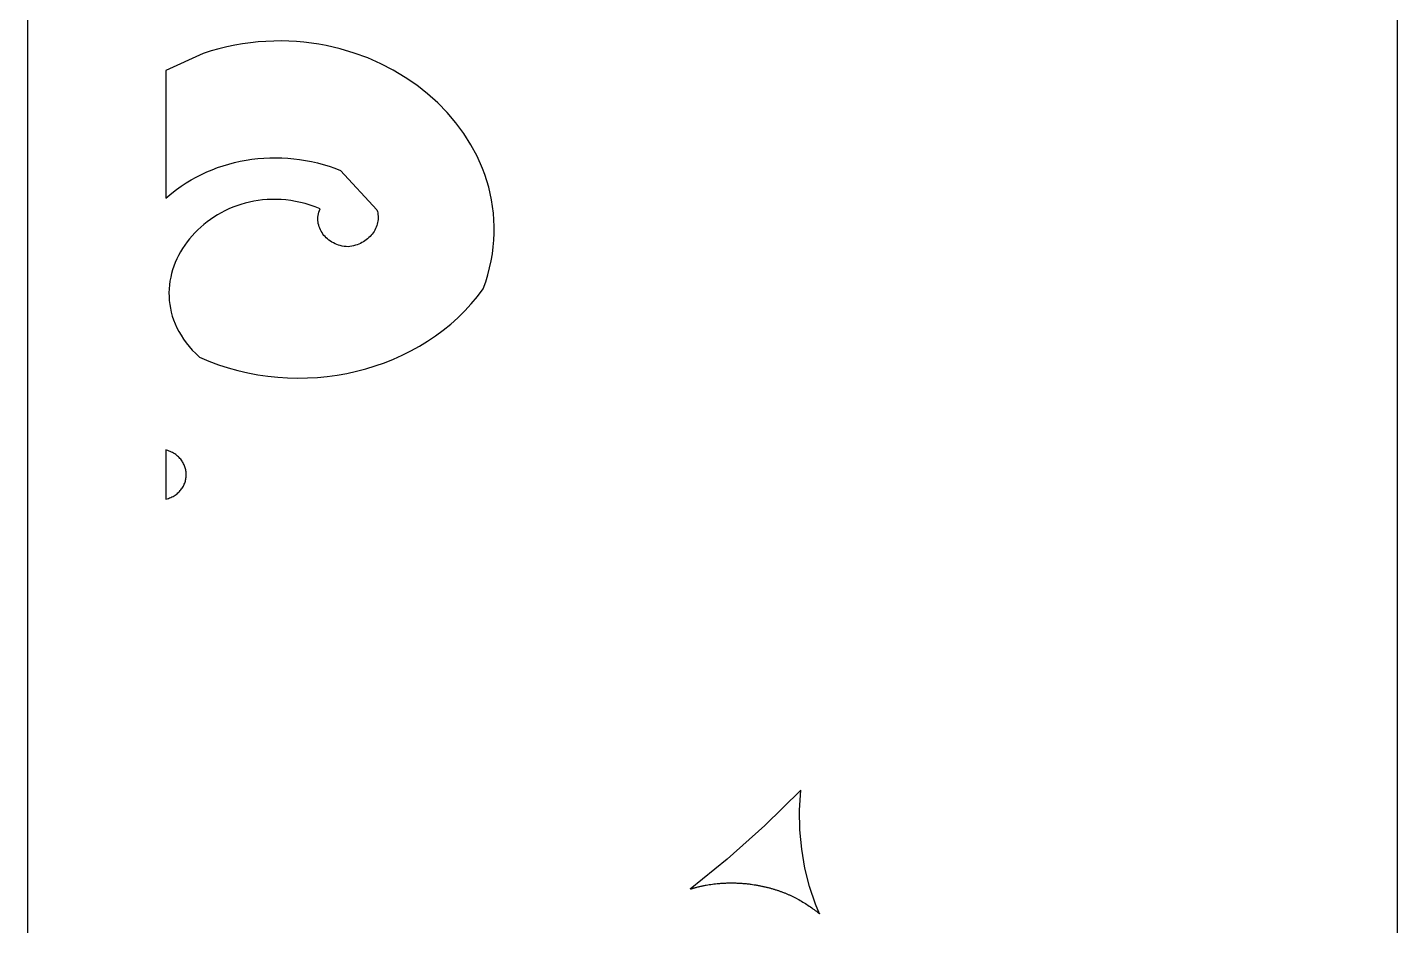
# Model space of a CAD drawing. Header units: centimetres. Extents: x 12.8 to 19.7, y -9 to 8.9.
# Drawn here: x 12.82 to 19.69, y 0.72 to 5.22 of the extents above; entities that cross this region are included whole.
import ezdxf

# ---------------------------------------------------------------- set-up
doc = ezdxf.new("R2010")
doc.units = ezdxf.units.CM
doc.header["$MEASUREMENT"] = 0
doc.layers.add('layer 1', color=7, linetype='Continuous')

msp = doc.modelspace()

# ---------------------------------------------------------------- linework, layer by layer
at = {"layer": 'layer 1', "color": 250, "lineweight": 30}
for points, knots in [([(12.82296, 8.93497), (12.82296, 8.93497), (19.69467, 8.93497), (19.69467, 8.93497), (19.69467, 8.93497), (19.69467, 8.93497), (19.69467, -9.00021), (19.69467, -9.00021), (19.69467, -9.00021), (19.69467, -9.00021), (12.82296, -9.00021), (12.82296, -9.00021), (12.82296, -9.00021), (12.82296, -9.00021), (12.82296, 8.93497), (12.82296, 8.93497)], [0, 0, 0, 0, 0.2, 0.2, 0.2, 0.2, 0.4, 0.4, 0.4, 0.4, 0.6, 0.6, 0.6, 0.6, 1, 1, 1, 1]), ([(14.21007, 5.14405), (14.21007, 5.14405), (14.2473, 5.13963), (14.2473, 5.13963), (14.2473, 5.13963), (14.2473, 5.13963), (14.28415, 5.13406), (14.28415, 5.13406), (14.28415, 5.13406), (14.28415, 5.13406), (14.32059, 5.12737), (14.32059, 5.12737), (14.32059, 5.12737), (14.32059, 5.12737), (14.35663, 5.1196), (14.35663, 5.1196), (14.35663, 5.1196), (14.35663, 5.1196), (14.39223, 5.11074), (14.39223, 5.11074), (14.39223, 5.11074), (14.39223, 5.11074), (14.462, 5.08987), (14.462, 5.08987), (14.462, 5.08987), (14.462, 5.08987), (14.52965, 5.06494), (14.52965, 5.06494), (14.52965, 5.06494), (14.52965, 5.06494), (14.59504, 5.03615), (14.59504, 5.03615), (14.59504, 5.03615), (14.59504, 5.03615), (14.65795, 5.00363), (14.65795, 5.00363), (14.65795, 5.00363), (14.65795, 5.00363), (14.71811, 4.96757), (14.71811, 4.96757), (14.71811, 4.96757), (14.71811, 4.96757), (14.77543, 4.92815), (14.77543, 4.92815), (14.77543, 4.92815), (14.77543, 4.92815), (14.82961, 4.88552), (14.82961, 4.88552), (14.82961, 4.88552), (14.82961, 4.88552), (14.88051, 4.83987), (14.88051, 4.83987), (14.88051, 4.83987), (14.88051, 4.83987), (14.9279, 4.79134), (14.9279, 4.79134), (14.9279, 4.79134), (14.9279, 4.79134), (14.97157, 4.74015), (14.97157, 4.74015), (14.97157, 4.74015), (14.97157, 4.74015), (15.01134, 4.68645), (15.01134, 4.68645), (15.01134, 4.68645), (15.01134, 4.68645), (15.04699, 4.63038), (15.04699, 4.63038), (15.04699, 4.63038), (15.04699, 4.63038), (15.07829, 4.57216), (15.07829, 4.57216), (15.07829, 4.57216), (15.07829, 4.57216), (15.10508, 4.51191), (15.10508, 4.51191), (15.10508, 4.51191), (15.10508, 4.51191), (15.11671, 4.4811), (15.11671, 4.4811), (15.11671, 4.4811), (15.11671, 4.4811), (15.12716, 4.44986), (15.12716, 4.44986), (15.12716, 4.44986), (15.12716, 4.44986), (15.13633, 4.41819), (15.13633, 4.41819), (15.13633, 4.41819), (15.13633, 4.41819), (15.14427, 4.38613), (15.14427, 4.38613), (15.14427, 4.38613), (15.14427, 4.38613), (15.15092, 4.3537), (15.15092, 4.3537), (15.15092, 4.3537), (15.15092, 4.3537), (15.15628, 4.32093), (15.15628, 4.32093), (15.15628, 4.32093), (15.15628, 4.32093), (15.16028, 4.28781), (15.16028, 4.28781), (15.16028, 4.28781), (15.16028, 4.28781), (15.16291, 4.25439), (15.16291, 4.25439), (15.16291, 4.25439), (15.16291, 4.25439), (15.16418, 4.22068), (15.16418, 4.22068), (15.16418, 4.22068), (15.16418, 4.22068), (15.16403, 4.18671), (15.16403, 4.18671), (15.16403, 4.18671), (15.16403, 4.18671), (15.16245, 4.1525), (15.16245, 4.1525), (15.16245, 4.1525), (15.16245, 4.1525), (15.15938, 4.11806), (15.15938, 4.11806), (15.15938, 4.11806), (15.15938, 4.11806), (15.15484, 4.08342), (15.15484, 4.08342), (15.15484, 4.08342), (15.15484, 4.08342), (15.14879, 4.04859), (15.14879, 4.04859), (15.14879, 4.04859), (15.14879, 4.04859), (15.14121, 4.01361), (15.14121, 4.01361), (15.14121, 4.01361), (15.14121, 4.01361), (15.13205, 3.9785), (15.13205, 3.9785), (15.13205, 3.9785), (15.13205, 3.9785), (15.12132, 3.94327), (15.12132, 3.94327), (15.12132, 3.94327), (15.12132, 3.94327), (15.10896, 3.90794), (15.10896, 3.90794), (15.10896, 3.90794), (15.10896, 3.90794), (15.07971, 3.86938), (15.07971, 3.86938), (15.07971, 3.86938), (15.07971, 3.86938), (15.04869, 3.83242), (15.04869, 3.83242), (15.04869, 3.83242), (15.04869, 3.83242), (15.01601, 3.79711), (15.01601, 3.79711), (15.01601, 3.79711), (15.01601, 3.79711), (14.9817, 3.76342), (14.9817, 3.76342), (14.9817, 3.76342), (14.9817, 3.76342), (14.94586, 3.7314), (14.94586, 3.7314), (14.94586, 3.7314), (14.94586, 3.7314), (14.90855, 3.70107), (14.90855, 3.70107), (14.90855, 3.70107), (14.90855, 3.70107), (14.86988, 3.67245), (14.86988, 3.67245), (14.86988, 3.67245), (14.86988, 3.67245), (14.8299, 3.64556), (14.8299, 3.64556), (14.8299, 3.64556), (14.8299, 3.64556), (14.78875, 3.6204), (14.78875, 3.6204), (14.78875, 3.6204), (14.78875, 3.6204), (14.7464, 3.59701), (14.7464, 3.59701), (14.7464, 3.59701), (14.7464, 3.59701), (14.70304, 3.57538), (14.70304, 3.57538), (14.70304, 3.57538), (14.70304, 3.57538), (14.65866, 3.55557), (14.65866, 3.55557), (14.65866, 3.55557), (14.65866, 3.55557), (14.61338, 3.53756), (14.61338, 3.53756), (14.61338, 3.53756), (14.61338, 3.53756), (14.56727, 3.52141), (14.56727, 3.52141), (14.56727, 3.52141), (14.56727, 3.52141), (14.52041, 3.50709), (14.52041, 3.50709), (14.52041, 3.50709), (14.52041, 3.50709), (14.47291, 3.49464), (14.47291, 3.49464), (14.47291, 3.49464), (14.47291, 3.49464), (14.4248, 3.48409), (14.4248, 3.48409), (14.4248, 3.48409), (14.4248, 3.48409), (14.37616, 3.47547), (14.37616, 3.47547), (14.37616, 3.47547), (14.37616, 3.47547), (14.32711, 3.46875), (14.32711, 3.46875), (14.32711, 3.46875), (14.32711, 3.46875), (14.27769, 3.464), (14.27769, 3.464), (14.27769, 3.464), (14.27769, 3.464), (14.22802, 3.46123), (14.22802, 3.46123), (14.22802, 3.46123), (14.22802, 3.46123), (14.17811, 3.46041), (14.17811, 3.46041), (14.17811, 3.46041), (14.17811, 3.46041), (14.12813, 3.46162), (14.12813, 3.46162), (14.12813, 3.46162), (14.12813, 3.46162), (14.07808, 3.46485), (14.07808, 3.46485), (14.07808, 3.46485), (14.07808, 3.46485), (14.02807, 3.47011), (14.02807, 3.47011), (14.02807, 3.47011), (14.02807, 3.47011), (13.97816, 3.47745), (13.97816, 3.47745), (13.97816, 3.47745), (13.97816, 3.47745), (13.92845, 3.48687), (13.92845, 3.48687), (13.92845, 3.48687), (13.92845, 3.48687), (13.87902, 3.49837), (13.87902, 3.49837), (13.87902, 3.49837), (13.87902, 3.49837), (13.82995, 3.51201), (13.82995, 3.51201), (13.82995, 3.51201), (13.82995, 3.51201), (13.78128, 3.52779), (13.78128, 3.52779), (13.78128, 3.52779), (13.78128, 3.52779), (13.73315, 3.54571), (13.73315, 3.54571), (13.73315, 3.54571), (13.73315, 3.54571), (13.6856, 3.56583), (13.6856, 3.56583), (13.6856, 3.56583), (13.6856, 3.56583), (13.66709, 3.58336), (13.66709, 3.58336), (13.66709, 3.58336), (13.66709, 3.58336), (13.64989, 3.6012), (13.64989, 3.6012), (13.64989, 3.6012), (13.64989, 3.6012), (13.63399, 3.61932), (13.63399, 3.61932), (13.63399, 3.61932), (13.63399, 3.61932), (13.61931, 3.6377), (13.61931, 3.6377), (13.61931, 3.6377), (13.61931, 3.6377), (13.60585, 3.6563), (13.60585, 3.6563), (13.60585, 3.6563), (13.60585, 3.6563), (13.59361, 3.6751), (13.59361, 3.6751), (13.59361, 3.6751), (13.59361, 3.6751), (13.58254, 3.69409), (13.58254, 3.69409), (13.58254, 3.69409), (13.58254, 3.69409), (13.57264, 3.71323), (13.57264, 3.71323), (13.57264, 3.71323), (13.57264, 3.71323), (13.56391, 3.73251), (13.56391, 3.73251), (13.56391, 3.73251), (13.56391, 3.73251), (13.5563, 3.75189), (13.5563, 3.75189), (13.5563, 3.75189), (13.5563, 3.75189), (13.54977, 3.77136), (13.54977, 3.77136), (13.54977, 3.77136), (13.54977, 3.77136), (13.54435, 3.7909), (13.54435, 3.7909), (13.54435, 3.7909), (13.54435, 3.7909), (13.54002, 3.81047), (13.54002, 3.81047), (13.54002, 3.81047), (13.54002, 3.81047), (13.53672, 3.83006), (13.53672, 3.83006), (13.53672, 3.83006), (13.53672, 3.83006), (13.53447, 3.84966), (13.53447, 3.84966), (13.53447, 3.84966), (13.53447, 3.84966), (13.53324, 3.86921), (13.53324, 3.86921), (13.53324, 3.86921), (13.53324, 3.86921), (13.53299, 3.8887), (13.53299, 3.8887), (13.53299, 3.8887), (13.53299, 3.8887), (13.5337, 3.90813), (13.5337, 3.90813), (13.5337, 3.90813), (13.5337, 3.90813), (13.53541, 3.92745), (13.53541, 3.92745), (13.53541, 3.92745), (13.53541, 3.92745), (13.53806, 3.94663), (13.53806, 3.94663), (13.53806, 3.94663), (13.53806, 3.94663), (13.54158, 3.96568), (13.54158, 3.96568), (13.54158, 3.96568), (13.54158, 3.96568), (13.54604, 3.98457), (13.54604, 3.98457), (13.54604, 3.98457), (13.54604, 3.98457), (13.55138, 4.00325), (13.55138, 4.00325), (13.55138, 4.00325), (13.55138, 4.00325), (13.55753, 4.02169), (13.55753, 4.02169), (13.55753, 4.02169), (13.55753, 4.02169), (13.56457, 4.03991), (13.56457, 4.03991), (13.56457, 4.03991), (13.56457, 4.03991), (13.57241, 4.05786), (13.57241, 4.05786), (13.57241, 4.05786), (13.57241, 4.05786), (13.58106, 4.07552), (13.58106, 4.07552), (13.58106, 4.07552), (13.58106, 4.07552), (13.5905, 4.09286), (13.5905, 4.09286), (13.5905, 4.09286), (13.5905, 4.09286), (13.60072, 4.10987), (13.60072, 4.10987), (13.60072, 4.10987), (13.60072, 4.10987), (13.61166, 4.12651), (13.61166, 4.12651), (13.61166, 4.12651), (13.61166, 4.12651), (13.62336, 4.14276), (13.62336, 4.14276), (13.62336, 4.14276), (13.62336, 4.14276), (13.63574, 4.15863), (13.63574, 4.15863), (13.63574, 4.15863), (13.63574, 4.15863), (13.64881, 4.17405), (13.64881, 4.17405), (13.64881, 4.17405), (13.64881, 4.17405), (13.66255, 4.18902), (13.66255, 4.18902), (13.66255, 4.18902), (13.66255, 4.18902), (13.67693, 4.20351), (13.67693, 4.20351), (13.67693, 4.20351), (13.67693, 4.20351), (13.692, 4.21749), (13.692, 4.21749), (13.692, 4.21749), (13.692, 4.21749), (13.70761, 4.23094), (13.70761, 4.23094), (13.70761, 4.23094), (13.70761, 4.23094), (13.72385, 4.24386), (13.72385, 4.24386), (13.72385, 4.24386), (13.72385, 4.24386), (13.74065, 4.2562), (13.74065, 4.2562), (13.74065, 4.2562), (13.74065, 4.2562), (13.75802, 4.26794), (13.75802, 4.26794), (13.75802, 4.26794), (13.75802, 4.26794), (13.7759, 4.27905), (13.7759, 4.27905), (13.7759, 4.27905), (13.7759, 4.27905), (13.79431, 4.28954), (13.79431, 4.28954), (13.79431, 4.28954), (13.79431, 4.28954), (13.81322, 4.29935), (13.81322, 4.29935), (13.81322, 4.29935), (13.81322, 4.29935), (13.8326, 4.30846), (13.8326, 4.30846), (13.8326, 4.30846), (13.8326, 4.30846), (13.85245, 4.31686), (13.85245, 4.31686), (13.85245, 4.31686), (13.85245, 4.31686), (13.87273, 4.32454), (13.87273, 4.32454), (13.87273, 4.32454), (13.87273, 4.32454), (13.89343, 4.33146), (13.89343, 4.33146), (13.89343, 4.33146), (13.89343, 4.33146), (13.91452, 4.33756), (13.91452, 4.33756), (13.91452, 4.33756), (13.91452, 4.33756), (13.93601, 4.34288), (13.93601, 4.34288), (13.93601, 4.34288), (13.93601, 4.34288), (13.95786, 4.34736), (13.95786, 4.34736), (13.95786, 4.34736), (13.95786, 4.34736), (13.98006, 4.35099), (13.98006, 4.35099), (13.98006, 4.35099), (13.98006, 4.35099), (14.00259, 4.35374), (14.00259, 4.35374), (14.00259, 4.35374), (14.00259, 4.35374), (14.0254, 4.35557), (14.0254, 4.35557), (14.0254, 4.35557), (14.0254, 4.35557), (14.0485, 4.35649), (14.0485, 4.35649), (14.0485, 4.35649), (14.0485, 4.35649), (14.07188, 4.35647), (14.07188, 4.35647), (14.07188, 4.35647), (14.07188, 4.35647), (14.0955, 4.35547), (14.0955, 4.35547), (14.0955, 4.35547), (14.0955, 4.35547), (14.11933, 4.35345), (14.11933, 4.35345), (14.11933, 4.35345), (14.11933, 4.35345), (14.1434, 4.35043), (14.1434, 4.35043), (14.1434, 4.35043), (14.1434, 4.35043), (14.16765, 4.34636), (14.16765, 4.34636), (14.16765, 4.34636), (14.16765, 4.34636), (14.19208, 4.34123), (14.19208, 4.34123), (14.19208, 4.34123), (14.19208, 4.34123), (14.21666, 4.335), (14.21666, 4.335), (14.21666, 4.335), (14.21666, 4.335), (14.24134, 4.32766), (14.24134, 4.32766), (14.24134, 4.32766), (14.24134, 4.32766), (14.26614, 4.31918), (14.26614, 4.31918), (14.26614, 4.31918), (14.26614, 4.31918), (14.29107, 4.30955), (14.29107, 4.30955), (14.29107, 4.30955), (14.29107, 4.30955), (14.28763, 4.30119), (14.28763, 4.30119), (14.28763, 4.30119), (14.28763, 4.30119), (14.28482, 4.29281), (14.28482, 4.29281), (14.28482, 4.29281), (14.28482, 4.29281), (14.28265, 4.28443), (14.28265, 4.28443), (14.28265, 4.28443), (14.28265, 4.28443), (14.28111, 4.27603), (14.28111, 4.27603), (14.28111, 4.27603), (14.28111, 4.27603), (14.28013, 4.26767), (14.28013, 4.26767), (14.28013, 4.26767), (14.28013, 4.26767), (14.27977, 4.25935), (14.27977, 4.25935), (14.27977, 4.25935), (14.27977, 4.25935), (14.27996, 4.2511), (14.27996, 4.2511), (14.27996, 4.2511), (14.27996, 4.2511), (14.28071, 4.24293), (14.28071, 4.24293), (14.28071, 4.24293), (14.28071, 4.24293), (14.28201, 4.23486), (14.28201, 4.23486), (14.28201, 4.23486), (14.28201, 4.23486), (14.28386, 4.2269), (14.28386, 4.2269), (14.28386, 4.2269), (14.28386, 4.2269), (14.28622, 4.21908), (14.28622, 4.21908), (14.28622, 4.21908), (14.28622, 4.21908), (14.28905, 4.21141), (14.28905, 4.21141), (14.28905, 4.21141), (14.28905, 4.21141), (14.29241, 4.20392), (14.29241, 4.20392), (14.29241, 4.20392), (14.29241, 4.20392), (14.29622, 4.19663), (14.29622, 4.19663), (14.29622, 4.19663), (14.29622, 4.19663), (14.30052, 4.18952), (14.30052, 4.18952), (14.30052, 4.18952), (14.30052, 4.18952), (14.30525, 4.18266), (14.30525, 4.18266), (14.30525, 4.18266), (14.30525, 4.18266), (14.3104, 4.17603), (14.3104, 4.17603), (14.3104, 4.17603), (14.3104, 4.17603), (14.31598, 4.1697), (14.31598, 4.1697), (14.31598, 4.1697), (14.31598, 4.1697), (14.32201, 4.16363), (14.32201, 4.16363), (14.32201, 4.16363), (14.32201, 4.16363), (14.32841, 4.15786), (14.32841, 4.15786), (14.32841, 4.15786), (14.32841, 4.15786), (14.33518, 4.15242), (14.33518, 4.15242), (14.33518, 4.15242), (14.33518, 4.15242), (14.34233, 4.14731), (14.34233, 4.14731), (14.34233, 4.14731), (14.34233, 4.14731), (14.34984, 4.14256), (14.34984, 4.14256), (14.34984, 4.14256), (14.34984, 4.14256), (14.35767, 4.13818), (14.35767, 4.13818), (14.35767, 4.13818), (14.35767, 4.13818), (14.36587, 4.1342), (14.36587, 4.1342), (14.36587, 4.1342), (14.36587, 4.1342), (14.37435, 4.13063), (14.37435, 4.13063), (14.37435, 4.13063), (14.37435, 4.13063), (14.38315, 4.12751), (14.38315, 4.12751), (14.38315, 4.12751), (14.38315, 4.12751), (14.39221, 4.12482), (14.39221, 4.12482), (14.39221, 4.12482), (14.39221, 4.12482), (14.40155, 4.12261), (14.40155, 4.12261), (14.40155, 4.12261), (14.40155, 4.12261), (14.41116, 4.12088), (14.41116, 4.12088), (14.41116, 4.12088), (14.41116, 4.12088), (14.421, 4.11965), (14.421, 4.11965), (14.421, 4.11965), (14.421, 4.11965), (14.43111, 4.11896), (14.43111, 4.11896), (14.43111, 4.11896), (14.43111, 4.11896), (14.44064, 4.12013), (14.44064, 4.12013), (14.44064, 4.12013), (14.44064, 4.12013), (14.44998, 4.12173), (14.44998, 4.12173), (14.44998, 4.12173), (14.44998, 4.12173), (14.45909, 4.12377), (14.45909, 4.12377), (14.45909, 4.12377), (14.45909, 4.12377), (14.46792, 4.12621), (14.46792, 4.12621), (14.46792, 4.12621), (14.46792, 4.12621), (14.47655, 4.12907), (14.47655, 4.12907), (14.47655, 4.12907), (14.47655, 4.12907), (14.48493, 4.1323), (14.48493, 4.1323), (14.48493, 4.1323), (14.48493, 4.1323), (14.493, 4.13591), (14.493, 4.13591), (14.493, 4.13591), (14.493, 4.13591), (14.50084, 4.13987), (14.50084, 4.13987), (14.50084, 4.13987), (14.50084, 4.13987), (14.50836, 4.14418), (14.50836, 4.14418), (14.50836, 4.14418), (14.50836, 4.14418), (14.51558, 4.14881), (14.51558, 4.14881), (14.51558, 4.14881), (14.51558, 4.14881), (14.5225, 4.15375), (14.5225, 4.15375), (14.5225, 4.15375), (14.5225, 4.15375), (14.52911, 4.15898), (14.52911, 4.15898), (14.52911, 4.15898), (14.52911, 4.15898), (14.53536, 4.16451), (14.53536, 4.16451), (14.53536, 4.16451), (14.53536, 4.16451), (14.54128, 4.1703), (14.54128, 4.1703), (14.54128, 4.1703), (14.54128, 4.1703), (14.54684, 4.17637), (14.54684, 4.17637), (14.54684, 4.17637), (14.54684, 4.17637), (14.55201, 4.18266), (14.55201, 4.18266), (14.55201, 4.18266), (14.55201, 4.18266), (14.55683, 4.18919), (14.55683, 4.18919), (14.55683, 4.18919), (14.55683, 4.18919), (14.56125, 4.19592), (14.56125, 4.19592), (14.56125, 4.19592), (14.56125, 4.19592), (14.56527, 4.20284), (14.56527, 4.20284), (14.56527, 4.20284), (14.56527, 4.20284), (14.5689, 4.20997), (14.5689, 4.20997), (14.5689, 4.20997), (14.5689, 4.20997), (14.57209, 4.21727), (14.57209, 4.21727), (14.57209, 4.21727), (14.57209, 4.21727), (14.57484, 4.22471), (14.57484, 4.22471), (14.57484, 4.22471), (14.57484, 4.22471), (14.57711, 4.23229), (14.57711, 4.23229), (14.57711, 4.23229), (14.57711, 4.23229), (14.57897, 4.24001), (14.57897, 4.24001), (14.57897, 4.24001), (14.57897, 4.24001), (14.58036, 4.24782), (14.58036, 4.24782), (14.58036, 4.24782), (14.58036, 4.24782), (14.58126, 4.25575), (14.58126, 4.25575), (14.58126, 4.25575), (14.58126, 4.25575), (14.58166, 4.26377), (14.58166, 4.26377), (14.58166, 4.26377), (14.58166, 4.26377), (14.58157, 4.27184), (14.58157, 4.27184), (14.58157, 4.27184), (14.58157, 4.27184), (14.58099, 4.27999), (14.58099, 4.27999), (14.58099, 4.27999), (14.58099, 4.27999), (14.57986, 4.28816), (14.57986, 4.28816), (14.57986, 4.28816), (14.57986, 4.28816), (14.57822, 4.29637), (14.57822, 4.29637), (14.57822, 4.29637), (14.57822, 4.29637), (14.57603, 4.30459), (14.57603, 4.30459), (14.57603, 4.30459), (14.57603, 4.30459), (14.39332, 4.50149), (14.39332, 4.50149), (14.39332, 4.50149), (14.39332, 4.50149), (14.36474, 4.51258), (14.36474, 4.51258), (14.36474, 4.51258), (14.36474, 4.51258), (14.33587, 4.52261), (14.33587, 4.52261), (14.33587, 4.52261), (14.33587, 4.52261), (14.30675, 4.53155), (14.30675, 4.53155), (14.30675, 4.53155), (14.30675, 4.53155), (14.2774, 4.53943), (14.2774, 4.53943), (14.2774, 4.53943), (14.2774, 4.53943), (14.24786, 4.54625), (14.24786, 4.54625), (14.24786, 4.54625), (14.24786, 4.54625), (14.21816, 4.552), (14.21816, 4.552), (14.21816, 4.552), (14.21816, 4.552), (14.18831, 4.55671), (14.18831, 4.55671), (14.18831, 4.55671), (14.18831, 4.55671), (14.15841, 4.56038), (14.15841, 4.56038), (14.15841, 4.56038), (14.15841, 4.56038), (14.12842, 4.56298), (14.12842, 4.56298), (14.12842, 4.56298), (14.12842, 4.56298), (14.09842, 4.56457), (14.09842, 4.56457), (14.09842, 4.56457), (14.09842, 4.56457), (14.06845, 4.56513), (14.06845, 4.56513), (14.06845, 4.56513), (14.06845, 4.56513), (14.03849, 4.56467), (14.03849, 4.56467), (14.03849, 4.56467), (14.03849, 4.56467), (14.00864, 4.56319), (14.00864, 4.56319), (14.00864, 4.56319), (14.00864, 4.56319), (13.97887, 4.56071), (13.97887, 4.56071), (13.97887, 4.56071), (13.97887, 4.56071), (13.94929, 4.55721), (13.94929, 4.55721), (13.94929, 4.55721), (13.94929, 4.55721), (13.91988, 4.55273), (13.91988, 4.55273), (13.91988, 4.55273), (13.91988, 4.55273), (13.89072, 4.54725), (13.89072, 4.54725), (13.89072, 4.54725), (13.89072, 4.54725), (13.86176, 4.54076), (13.86176, 4.54076), (13.86176, 4.54076), (13.86176, 4.54076), (13.83314, 4.53332), (13.83314, 4.53332), (13.83314, 4.53332), (13.83314, 4.53332), (13.80479, 4.5249), (13.80479, 4.5249), (13.80479, 4.5249), (13.80479, 4.5249), (13.77684, 4.5155), (13.77684, 4.5155), (13.77684, 4.5155), (13.77684, 4.5155), (13.74928, 4.50514), (13.74928, 4.50514), (13.74928, 4.50514), (13.74928, 4.50514), (13.72212, 4.49382), (13.72212, 4.49382), (13.72212, 4.49382), (13.72212, 4.49382), (13.69544, 4.48156), (13.69544, 4.48156), (13.69544, 4.48156), (13.69544, 4.48156), (13.66924, 4.46835), (13.66924, 4.46835), (13.66924, 4.46835), (13.66924, 4.46835), (13.6436, 4.45419), (13.6436, 4.45419), (13.6436, 4.45419), (13.6436, 4.45419), (13.6185, 4.4391), (13.6185, 4.4391), (13.6185, 4.4391), (13.6185, 4.4391), (13.59399, 4.42309), (13.59399, 4.42309), (13.59399, 4.42309), (13.59399, 4.42309), (13.57012, 4.40614), (13.57012, 4.40614), (13.57012, 4.40614), (13.57012, 4.40614), (13.54694, 4.3883), (13.54694, 4.3883), (13.54694, 4.3883), (13.54694, 4.3883), (13.51721, 4.36299), (13.51721, 4.36299), (13.51721, 4.36299), (13.51721, 4.36299), (13.51721, 5.00192), (13.51721, 5.00192), (13.51721, 5.00192), (13.51721, 5.00192), (13.7043, 5.08789), (13.7043, 5.08789), (13.7043, 5.08789), (13.7043, 5.08789), (13.74399, 5.10025), (13.74399, 5.10025), (13.74399, 5.10025), (13.74399, 5.10025), (13.78364, 5.11119), (13.78364, 5.11119), (13.78364, 5.11119), (13.78364, 5.11119), (13.82324, 5.12074), (13.82324, 5.12074), (13.82324, 5.12074), (13.82324, 5.12074), (13.86272, 5.12891), (13.86272, 5.12891), (13.86272, 5.12891), (13.86272, 5.12891), (13.90212, 5.13573), (13.90212, 5.13573), (13.90212, 5.13573), (13.90212, 5.13573), (13.94137, 5.14121), (13.94137, 5.14121), (13.94137, 5.14121), (13.94137, 5.14121), (13.98044, 5.1454), (13.98044, 5.1454), (13.98044, 5.1454), (13.98044, 5.1454), (14.01935, 5.14826), (14.01935, 5.14826), (14.01935, 5.14826), (14.01935, 5.14826), (14.05802, 5.14988), (14.05802, 5.14988), (14.05802, 5.14988), (14.05802, 5.14988), (14.09646, 5.15024), (14.09646, 5.15024), (14.09646, 5.15024), (14.09646, 5.15024), (14.13465, 5.14936), (14.13465, 5.14936), (14.13465, 5.14936), (14.13465, 5.14936), (14.1725, 5.1473), (14.1725, 5.1473), (14.1725, 5.1473), (14.1725, 5.1473), (14.21007, 5.14405), (14.21007, 5.14405)], [0, 0, 0, 0, 0.0040816, 0.0040816, 0.0040816, 0.0040816, 0.0081633, 0.0081633, 0.0081633, 0.0081633, 0.0122449, 0.0122449, 0.0122449, 0.0122449, 0.0163265, 0.0163265, 0.0163265, 0.0163265, 0.0204082, 0.0204082, 0.0204082, 0.0204082, 0.0244898, 0.0244898, 0.0244898, 0.0244898, 0.0285714, 0.0285714, 0.0285714, 0.0285714, 0.0326531, 0.0326531, 0.0326531, 0.0326531, 0.0367347, 0.0367347, 0.0367347, 0.0367347, 0.0408163, 0.0408163, 0.0408163, 0.0408163, 0.044898, 0.044898, 0.044898, 0.044898, 0.0489796, 0.0489796, 0.0489796, 0.0489796, 0.0530612, 0.0530612, 0.0530612, 0.0530612, 0.0571429, 0.0571429, 0.0571429, 0.0571429, 0.0612245, 0.0612245, 0.0612245, 0.0612245, 0.0653061, 0.0653061, 0.0653061, 0.0653061, 0.0693878, 0.0693878, 0.0693878, 0.0693878, 0.0734694, 0.0734694, 0.0734694, 0.0734694, 0.077551, 0.077551, 0.077551, 0.077551, 0.0816327, 0.0816327, 0.0816327, 0.0816327, 0.0857143, 0.0857143, 0.0857143, 0.0857143, 0.0897959, 0.0897959, 0.0897959, 0.0897959, 0.0938776, 0.0938776, 0.0938776, 0.0938776, 0.0979592, 0.0979592, 0.0979592, 0.0979592, 0.1020408, 0.1020408, 0.1020408, 0.1020408, 0.1061224, 0.1061224, 0.1061224, 0.1061224, 0.1102041, 0.1102041, 0.1102041, 0.1102041, 0.1142857, 0.1142857, 0.1142857, 0.1142857, 0.1183673, 0.1183673, 0.1183673, 0.1183673, 0.122449, 0.122449, 0.122449, 0.122449, 0.1265306, 0.1265306, 0.1265306, 0.1265306, 0.1306122, 0.1306122, 0.1306122, 0.1306122, 0.1346939, 0.1346939, 0.1346939, 0.1346939, 0.1387755, 0.1387755, 0.1387755, 0.1387755, 0.1428571, 0.1428571, 0.1428571, 0.1428571, 0.1469388, 0.1469388, 0.1469388, 0.1469388, 0.1510204, 0.1510204, 0.1510204, 0.1510204, 0.155102, 0.155102, 0.155102, 0.155102, 0.1591837, 0.1591837, 0.1591837, 0.1591837, 0.1632653, 0.1632653, 0.1632653, 0.1632653, 0.1673469, 0.1673469, 0.1673469, 0.1673469, 0.1714286, 0.1714286, 0.1714286, 0.1714286, 0.1755102, 0.1755102, 0.1755102, 0.1755102, 0.1795918, 0.1795918, 0.1795918, 0.1795918, 0.1836735, 0.1836735, 0.1836735, 0.1836735, 0.1877551, 0.1877551, 0.1877551, 0.1877551, 0.1918367, 0.1918367, 0.1918367, 0.1918367, 0.1959184, 0.1959184, 0.1959184, 0.1959184, 0.2, 0.2, 0.2, 0.2, 0.2040816, 0.2040816, 0.2040816, 0.2040816, 0.2081633, 0.2081633, 0.2081633, 0.2081633, 0.2122449, 0.2122449, 0.2122449, 0.2122449, 0.2163265, 0.2163265, 0.2163265, 0.2163265, 0.2204082, 0.2204082, 0.2204082, 0.2204082, 0.2244898, 0.2244898, 0.2244898, 0.2244898, 0.2285714, 0.2285714, 0.2285714, 0.2285714, 0.2326531, 0.2326531, 0.2326531, 0.2326531, 0.2367347, 0.2367347, 0.2367347, 0.2367347, 0.2408163, 0.2408163, 0.2408163, 0.2408163, 0.244898, 0.244898, 0.244898, 0.244898, 0.2489796, 0.2489796, 0.2489796, 0.2489796, 0.2530612, 0.2530612, 0.2530612, 0.2530612, 0.2571429, 0.2571429, 0.2571429, 0.2571429, 0.2612245, 0.2612245, 0.2612245, 0.2612245, 0.2653061, 0.2653061, 0.2653061, 0.2653061, 0.2693878, 0.2693878, 0.2693878, 0.2693878, 0.2734694, 0.2734694, 0.2734694, 0.2734694, 0.277551, 0.277551, 0.277551, 0.277551, 0.2816327, 0.2816327, 0.2816327, 0.2816327, 0.2857143, 0.2857143, 0.2857143, 0.2857143, 0.2897959, 0.2897959, 0.2897959, 0.2897959, 0.2938776, 0.2938776, 0.2938776, 0.2938776, 0.2979592, 0.2979592, 0.2979592, 0.2979592, 0.3020408, 0.3020408, 0.3020408, 0.3020408, 0.3061224, 0.3061224, 0.3061224, 0.3061224, 0.3102041, 0.3102041, 0.3102041, 0.3102041, 0.3142857, 0.3142857, 0.3142857, 0.3142857, 0.3183673, 0.3183673, 0.3183673, 0.3183673, 0.322449, 0.322449, 0.322449, 0.322449, 0.3265306, 0.3265306, 0.3265306, 0.3265306, 0.3306122, 0.3306122, 0.3306122, 0.3306122, 0.3346939, 0.3346939, 0.3346939, 0.3346939, 0.3387755, 0.3387755, 0.3387755, 0.3387755, 0.3428571, 0.3428571, 0.3428571, 0.3428571, 0.3469388, 0.3469388, 0.3469388, 0.3469388, 0.3510204, 0.3510204, 0.3510204, 0.3510204, 0.355102, 0.355102, 0.355102, 0.355102, 0.3591837, 0.3591837, 0.3591837, 0.3591837, 0.3632653, 0.3632653, 0.3632653, 0.3632653, 0.3673469, 0.3673469, 0.3673469, 0.3673469, 0.3714286, 0.3714286, 0.3714286, 0.3714286, 0.3755102, 0.3755102, 0.3755102, 0.3755102, 0.3795918, 0.3795918, 0.3795918, 0.3795918, 0.3836735, 0.3836735, 0.3836735, 0.3836735, 0.3877551, 0.3877551, 0.3877551, 0.3877551, 0.3918367, 0.3918367, 0.3918367, 0.3918367, 0.3959184, 0.3959184, 0.3959184, 0.3959184, 0.4, 0.4, 0.4, 0.4, 0.4040816, 0.4040816, 0.4040816, 0.4040816, 0.4081633, 0.4081633, 0.4081633, 0.4081633, 0.4122449, 0.4122449, 0.4122449, 0.4122449, 0.4163265, 0.4163265, 0.4163265, 0.4163265, 0.4204082, 0.4204082, 0.4204082, 0.4204082, 0.4244898, 0.4244898, 0.4244898, 0.4244898, 0.4285714, 0.4285714, 0.4285714, 0.4285714, 0.4326531, 0.4326531, 0.4326531, 0.4326531, 0.4367347, 0.4367347, 0.4367347, 0.4367347, 0.4408163, 0.4408163, 0.4408163, 0.4408163, 0.444898, 0.444898, 0.444898, 0.444898, 0.4489796, 0.4489796, 0.4489796, 0.4489796, 0.4530612, 0.4530612, 0.4530612, 0.4530612, 0.4571429, 0.4571429, 0.4571429, 0.4571429, 0.4612245, 0.4612245, 0.4612245, 0.4612245, 0.4653061, 0.4653061, 0.4653061, 0.4653061, 0.4693878, 0.4693878, 0.4693878, 0.4693878, 0.4734694, 0.4734694, 0.4734694, 0.4734694, 0.477551, 0.477551, 0.477551, 0.477551, 0.4816327, 0.4816327, 0.4816327, 0.4816327, 0.4857143, 0.4857143, 0.4857143, 0.4857143, 0.4897959, 0.4897959, 0.4897959, 0.4897959, 0.4938776, 0.4938776, 0.4938776, 0.4938776, 0.4979592, 0.4979592, 0.4979592, 0.4979592, 0.5020408, 0.5020408, 0.5020408, 0.5020408, 0.5061224, 0.5061224, 0.5061224, 0.5061224, 0.5102041, 0.5102041, 0.5102041, 0.5102041, 0.5142857, 0.5142857, 0.5142857, 0.5142857, 0.5183673, 0.5183673, 0.5183673, 0.5183673, 0.522449, 0.522449, 0.522449, 0.522449, 0.5265306, 0.5265306, 0.5265306, 0.5265306, 0.5306122, 0.5306122, 0.5306122, 0.5306122, 0.5346939, 0.5346939, 0.5346939, 0.5346939, 0.5387755, 0.5387755, 0.5387755, 0.5387755, 0.5428571, 0.5428571, 0.5428571, 0.5428571, 0.5469388, 0.5469388, 0.5469388, 0.5469388, 0.5510204, 0.5510204, 0.5510204, 0.5510204, 0.555102, 0.555102, 0.555102, 0.555102, 0.5591837, 0.5591837, 0.5591837, 0.5591837, 0.5632653, 0.5632653, 0.5632653, 0.5632653, 0.5673469, 0.5673469, 0.5673469, 0.5673469, 0.5714286, 0.5714286, 0.5714286, 0.5714286, 0.5755102, 0.5755102, 0.5755102, 0.5755102, 0.5795918, 0.5795918, 0.5795918, 0.5795918, 0.5836735, 0.5836735, 0.5836735, 0.5836735, 0.5877551, 0.5877551, 0.5877551, 0.5877551, 0.5918367, 0.5918367, 0.5918367, 0.5918367, 0.5959184, 0.5959184, 0.5959184, 0.5959184, 0.6, 0.6, 0.6, 0.6, 0.6040816, 0.6040816, 0.6040816, 0.6040816, 0.6081633, 0.6081633, 0.6081633, 0.6081633, 0.6122449, 0.6122449, 0.6122449, 0.6122449, 0.6163265, 0.6163265, 0.6163265, 0.6163265, 0.6204082, 0.6204082, 0.6204082, 0.6204082, 0.6244898, 0.6244898, 0.6244898, 0.6244898, 0.6285714, 0.6285714, 0.6285714, 0.6285714, 0.6326531, 0.6326531, 0.6326531, 0.6326531, 0.6367347, 0.6367347, 0.6367347, 0.6367347, 0.6408163, 0.6408163, 0.6408163, 0.6408163, 0.644898, 0.644898, 0.644898, 0.644898, 0.6489796, 0.6489796, 0.6489796, 0.6489796, 0.6530612, 0.6530612, 0.6530612, 0.6530612, 0.6571429, 0.6571429, 0.6571429, 0.6571429, 0.6612245, 0.6612245, 0.6612245, 0.6612245, 0.6653061, 0.6653061, 0.6653061, 0.6653061, 0.6693878, 0.6693878, 0.6693878, 0.6693878, 0.6734694, 0.6734694, 0.6734694, 0.6734694, 0.677551, 0.677551, 0.677551, 0.677551, 0.6816327, 0.6816327, 0.6816327, 0.6816327, 0.6857143, 0.6857143, 0.6857143, 0.6857143, 0.6897959, 0.6897959, 0.6897959, 0.6897959, 0.6938776, 0.6938776, 0.6938776, 0.6938776, 0.6979592, 0.6979592, 0.6979592, 0.6979592, 0.7020408, 0.7020408, 0.7020408, 0.7020408, 0.7061224, 0.7061224, 0.7061224, 0.7061224, 0.7102041, 0.7102041, 0.7102041, 0.7102041, 0.7142857, 0.7142857, 0.7142857, 0.7142857, 0.7183673, 0.7183673, 0.7183673, 0.7183673, 0.722449, 0.722449, 0.722449, 0.722449, 0.7265306, 0.7265306, 0.7265306, 0.7265306, 0.7306122, 0.7306122, 0.7306122, 0.7306122, 0.7346939, 0.7346939, 0.7346939, 0.7346939, 0.7387755, 0.7387755, 0.7387755, 0.7387755, 0.7428571, 0.7428571, 0.7428571, 0.7428571, 0.7469388, 0.7469388, 0.7469388, 0.7469388, 0.7510204, 0.7510204, 0.7510204, 0.7510204, 0.755102, 0.755102, 0.755102, 0.755102, 0.7591837, 0.7591837, 0.7591837, 0.7591837, 0.7632653, 0.7632653, 0.7632653, 0.7632653, 0.7673469, 0.7673469, 0.7673469, 0.7673469, 0.7714286, 0.7714286, 0.7714286, 0.7714286, 0.7755102, 0.7755102, 0.7755102, 0.7755102, 0.7795918, 0.7795918, 0.7795918, 0.7795918, 0.7836735, 0.7836735, 0.7836735, 0.7836735, 0.7877551, 0.7877551, 0.7877551, 0.7877551, 0.7918367, 0.7918367, 0.7918367, 0.7918367, 0.7959184, 0.7959184, 0.7959184, 0.7959184, 0.8, 0.8, 0.8, 0.8, 0.8040816, 0.8040816, 0.8040816, 0.8040816, 0.8081633, 0.8081633, 0.8081633, 0.8081633, 0.8122449, 0.8122449, 0.8122449, 0.8122449, 0.8163265, 0.8163265, 0.8163265, 0.8163265, 0.8204082, 0.8204082, 0.8204082, 0.8204082, 0.8244898, 0.8244898, 0.8244898, 0.8244898, 0.8285714, 0.8285714, 0.8285714, 0.8285714, 0.8326531, 0.8326531, 0.8326531, 0.8326531, 0.8367347, 0.8367347, 0.8367347, 0.8367347, 0.8408163, 0.8408163, 0.8408163, 0.8408163, 0.844898, 0.844898, 0.844898, 0.844898, 0.8489796, 0.8489796, 0.8489796, 0.8489796, 0.8530612, 0.8530612, 0.8530612, 0.8530612, 0.8571429, 0.8571429, 0.8571429, 0.8571429, 0.8612245, 0.8612245, 0.8612245, 0.8612245, 0.8653061, 0.8653061, 0.8653061, 0.8653061, 0.8693878, 0.8693878, 0.8693878, 0.8693878, 0.8734694, 0.8734694, 0.8734694, 0.8734694, 0.877551, 0.877551, 0.877551, 0.877551, 0.8816327, 0.8816327, 0.8816327, 0.8816327, 0.8857143, 0.8857143, 0.8857143, 0.8857143, 0.8897959, 0.8897959, 0.8897959, 0.8897959, 0.8938776, 0.8938776, 0.8938776, 0.8938776, 0.8979592, 0.8979592, 0.8979592, 0.8979592, 0.9020408, 0.9020408, 0.9020408, 0.9020408, 0.9061224, 0.9061224, 0.9061224, 0.9061224, 0.9102041, 0.9102041, 0.9102041, 0.9102041, 0.9142857, 0.9142857, 0.9142857, 0.9142857, 0.9183673, 0.9183673, 0.9183673, 0.9183673, 0.922449, 0.922449, 0.922449, 0.922449, 0.9265306, 0.9265306, 0.9265306, 0.9265306, 0.9306122, 0.9306122, 0.9306122, 0.9306122, 0.9346939, 0.9346939, 0.9346939, 0.9346939, 0.9387755, 0.9387755, 0.9387755, 0.9387755, 0.9428571, 0.9428571, 0.9428571, 0.9428571, 0.9469388, 0.9469388, 0.9469388, 0.9469388, 0.9510204, 0.9510204, 0.9510204, 0.9510204, 0.955102, 0.955102, 0.955102, 0.955102, 0.9591837, 0.9591837, 0.9591837, 0.9591837, 0.9632653, 0.9632653, 0.9632653, 0.9632653, 0.9673469, 0.9673469, 0.9673469, 0.9673469, 0.9714286, 0.9714286, 0.9714286, 0.9714286, 0.9755102, 0.9755102, 0.9755102, 0.9755102, 0.9795918, 0.9795918, 0.9795918, 0.9795918, 0.9836735, 0.9836735, 0.9836735, 0.9836735, 0.9877551, 0.9877551, 0.9877551, 0.9877551, 0.9918367, 0.9918367, 0.9918367, 0.9918367, 1, 1, 1, 1]), ([(13.56159, 3.08074), (13.56159, 3.08074), (13.56659, 3.07732), (13.56659, 3.07732), (13.56659, 3.07732), (13.56659, 3.07732), (13.57135, 3.07373), (13.57135, 3.07373), (13.57135, 3.07373), (13.57135, 3.07373), (13.57589, 3.07), (13.57589, 3.07), (13.57589, 3.07), (13.57589, 3.07), (13.58021, 3.06613), (13.58021, 3.06613), (13.58021, 3.06613), (13.58021, 3.06613), (13.58431, 3.0621), (13.58431, 3.0621), (13.58431, 3.0621), (13.58431, 3.0621), (13.58815, 3.05795), (13.58815, 3.05795), (13.58815, 3.05795), (13.58815, 3.05795), (13.5918, 3.05366), (13.5918, 3.05366), (13.5918, 3.05366), (13.5918, 3.05366), (13.59522, 3.04926), (13.59522, 3.04926), (13.59522, 3.04926), (13.59522, 3.04926), (13.5984, 3.04476), (13.5984, 3.04476), (13.5984, 3.04476), (13.5984, 3.04476), (13.60139, 3.04015), (13.60139, 3.04015), (13.60139, 3.04015), (13.60139, 3.04015), (13.60412, 3.03546), (13.60412, 3.03546), (13.60412, 3.03546), (13.60412, 3.03546), (13.60662, 3.03067), (13.60662, 3.03067), (13.60662, 3.03067), (13.60662, 3.03067), (13.60891, 3.02581), (13.60891, 3.02581), (13.60891, 3.02581), (13.60891, 3.02581), (13.611, 3.02087), (13.611, 3.02087), (13.611, 3.02087), (13.611, 3.02087), (13.61283, 3.01587), (13.61283, 3.01587), (13.61283, 3.01587), (13.61283, 3.01587), (13.61443, 3.0108), (13.61443, 3.0108), (13.61443, 3.0108), (13.61443, 3.0108), (13.61583, 3.0057), (13.61583, 3.0057), (13.61583, 3.0057), (13.61583, 3.0057), (13.61702, 3.00055), (13.61702, 3.00055), (13.61702, 3.00055), (13.61702, 3.00055), (13.61794, 2.99538), (13.61794, 2.99538), (13.61794, 2.99538), (13.61794, 2.99538), (13.61867, 2.99017), (13.61867, 2.99017), (13.61867, 2.99017), (13.61867, 2.99017), (13.61917, 2.98495), (13.61917, 2.98495), (13.61917, 2.98495), (13.61917, 2.98495), (13.61942, 2.97972), (13.61942, 2.97972), (13.61942, 2.97972), (13.61942, 2.97972), (13.61948, 2.97449), (13.61948, 2.97449), (13.61948, 2.97449), (13.61948, 2.97449), (13.61927, 2.96926), (13.61927, 2.96926), (13.61927, 2.96926), (13.61927, 2.96926), (13.61887, 2.96405), (13.61887, 2.96405), (13.61887, 2.96405), (13.61887, 2.96405), (13.61827, 2.95886), (13.61827, 2.95886), (13.61827, 2.95886), (13.61827, 2.95886), (13.61739, 2.95369), (13.61739, 2.95369), (13.61739, 2.95369), (13.61739, 2.95369), (13.61633, 2.94856), (13.61633, 2.94856), (13.61633, 2.94856), (13.61633, 2.94856), (13.61502, 2.94347), (13.61502, 2.94347), (13.61502, 2.94347), (13.61502, 2.94347), (13.6135, 2.93843), (13.6135, 2.93843), (13.6135, 2.93843), (13.6135, 2.93843), (13.61175, 2.93345), (13.61175, 2.93345), (13.61175, 2.93345), (13.61175, 2.93345), (13.60974, 2.92855), (13.60974, 2.92855), (13.60974, 2.92855), (13.60974, 2.92855), (13.60756, 2.92371), (13.60756, 2.92371), (13.60756, 2.92371), (13.60756, 2.92371), (13.60516, 2.91894), (13.60516, 2.91894), (13.60516, 2.91894), (13.60516, 2.91894), (13.60249, 2.91429), (13.60249, 2.91429), (13.60249, 2.91429), (13.60249, 2.91429), (13.59961, 2.9097), (13.59961, 2.9097), (13.59961, 2.9097), (13.59961, 2.9097), (13.59653, 2.90524), (13.59653, 2.90524), (13.59653, 2.90524), (13.59653, 2.90524), (13.59321, 2.90091), (13.59321, 2.90091), (13.59321, 2.90091), (13.59321, 2.90091), (13.58969, 2.89665), (13.58969, 2.89665), (13.58969, 2.89665), (13.58969, 2.89665), (13.58594, 2.89257), (13.58594, 2.89257), (13.58594, 2.89257), (13.58594, 2.89257), (13.58194, 2.88859), (13.58194, 2.88859), (13.58194, 2.88859), (13.58194, 2.88859), (13.57771, 2.88477), (13.57771, 2.88477), (13.57771, 2.88477), (13.57771, 2.88477), (13.57329, 2.88108), (13.57329, 2.88108), (13.57329, 2.88108), (13.57329, 2.88108), (13.56862, 2.87756), (13.56862, 2.87756), (13.56862, 2.87756), (13.56862, 2.87756), (13.56376, 2.87422), (13.56376, 2.87422), (13.56376, 2.87422), (13.56376, 2.87422), (13.55863, 2.87104), (13.55863, 2.87104), (13.55863, 2.87104), (13.55863, 2.87104), (13.55332, 2.86803), (13.55332, 2.86803), (13.55332, 2.86803), (13.55332, 2.86803), (13.54777, 2.86524), (13.54777, 2.86524), (13.54777, 2.86524), (13.54777, 2.86524), (13.542, 2.86261), (13.542, 2.86261), (13.542, 2.86261), (13.542, 2.86261), (13.53599, 2.86022), (13.53599, 2.86022), (13.53599, 2.86022), (13.53599, 2.86022), (13.52978, 2.85801), (13.52978, 2.85801), (13.52978, 2.85801), (13.52978, 2.85801), (13.52334, 2.85603), (13.52334, 2.85603), (13.52334, 2.85603), (13.52334, 2.85603), (13.51721, 2.85442), (13.51721, 2.85442), (13.51721, 2.85442), (13.51721, 2.85442), (13.51721, 3.10029), (13.51721, 3.10029), (13.51721, 3.10029), (13.51721, 3.10029), (13.52032, 3.09946), (13.52032, 3.09946), (13.52032, 3.09946), (13.52032, 3.09946), (13.52688, 3.09739), (13.52688, 3.09739), (13.52688, 3.09739), (13.52688, 3.09739), (13.53322, 3.0951), (13.53322, 3.0951), (13.53322, 3.0951), (13.53322, 3.0951), (13.53935, 3.09262), (13.53935, 3.09262), (13.53935, 3.09262), (13.53935, 3.09262), (13.54527, 3.08993), (13.54527, 3.08993), (13.54527, 3.08993), (13.54527, 3.08993), (13.55094, 3.08705), (13.55094, 3.08705), (13.55094, 3.08705), (13.55094, 3.08705), (13.55638, 3.08399), (13.55638, 3.08399), (13.55638, 3.08399), (13.55638, 3.08399), (13.56159, 3.08074), (13.56159, 3.08074)], [0, 0, 0, 0, 0.015873, 0.015873, 0.015873, 0.015873, 0.031746, 0.031746, 0.031746, 0.031746, 0.047619, 0.047619, 0.047619, 0.047619, 0.0634921, 0.0634921, 0.0634921, 0.0634921, 0.0793651, 0.0793651, 0.0793651, 0.0793651, 0.0952381, 0.0952381, 0.0952381, 0.0952381, 0.1111111, 0.1111111, 0.1111111, 0.1111111, 0.1269841, 0.1269841, 0.1269841, 0.1269841, 0.1428571, 0.1428571, 0.1428571, 0.1428571, 0.1587302, 0.1587302, 0.1587302, 0.1587302, 0.1746032, 0.1746032, 0.1746032, 0.1746032, 0.1904762, 0.1904762, 0.1904762, 0.1904762, 0.2063492, 0.2063492, 0.2063492, 0.2063492, 0.2222222, 0.2222222, 0.2222222, 0.2222222, 0.2380952, 0.2380952, 0.2380952, 0.2380952, 0.2539683, 0.2539683, 0.2539683, 0.2539683, 0.2698413, 0.2698413, 0.2698413, 0.2698413, 0.2857143, 0.2857143, 0.2857143, 0.2857143, 0.3015873, 0.3015873, 0.3015873, 0.3015873, 0.3174603, 0.3174603, 0.3174603, 0.3174603, 0.3333333, 0.3333333, 0.3333333, 0.3333333, 0.3492063, 0.3492063, 0.3492063, 0.3492063, 0.3650794, 0.3650794, 0.3650794, 0.3650794, 0.3809524, 0.3809524, 0.3809524, 0.3809524, 0.3968254, 0.3968254, 0.3968254, 0.3968254, 0.4126984, 0.4126984, 0.4126984, 0.4126984, 0.4285714, 0.4285714, 0.4285714, 0.4285714, 0.4444444, 0.4444444, 0.4444444, 0.4444444, 0.4603175, 0.4603175, 0.4603175, 0.4603175, 0.4761905, 0.4761905, 0.4761905, 0.4761905, 0.4920635, 0.4920635, 0.4920635, 0.4920635, 0.5079365, 0.5079365, 0.5079365, 0.5079365, 0.5238095, 0.5238095, 0.5238095, 0.5238095, 0.5396825, 0.5396825, 0.5396825, 0.5396825, 0.5555556, 0.5555556, 0.5555556, 0.5555556, 0.5714286, 0.5714286, 0.5714286, 0.5714286, 0.5873016, 0.5873016, 0.5873016, 0.5873016, 0.6031746, 0.6031746, 0.6031746, 0.6031746, 0.6190476, 0.6190476, 0.6190476, 0.6190476, 0.6349206, 0.6349206, 0.6349206, 0.6349206, 0.6507937, 0.6507937, 0.6507937, 0.6507937, 0.6666667, 0.6666667, 0.6666667, 0.6666667, 0.6825397, 0.6825397, 0.6825397, 0.6825397, 0.6984127, 0.6984127, 0.6984127, 0.6984127, 0.7142857, 0.7142857, 0.7142857, 0.7142857, 0.7301587, 0.7301587, 0.7301587, 0.7301587, 0.7460317, 0.7460317, 0.7460317, 0.7460317, 0.7619048, 0.7619048, 0.7619048, 0.7619048, 0.7777778, 0.7777778, 0.7777778, 0.7777778, 0.7936508, 0.7936508, 0.7936508, 0.7936508, 0.8095238, 0.8095238, 0.8095238, 0.8095238, 0.8253968, 0.8253968, 0.8253968, 0.8253968, 0.8412698, 0.8412698, 0.8412698, 0.8412698, 0.8571429, 0.8571429, 0.8571429, 0.8571429, 0.8730159, 0.8730159, 0.8730159, 0.8730159, 0.8888889, 0.8888889, 0.8888889, 0.8888889, 0.9047619, 0.9047619, 0.9047619, 0.9047619, 0.9206349, 0.9206349, 0.9206349, 0.9206349, 0.9365079, 0.9365079, 0.9365079, 0.9365079, 0.952381, 0.952381, 0.952381, 0.952381, 0.968254, 0.968254, 0.968254, 0.968254, 1, 1, 1, 1]), ([(16.1467, 0.89953), (16.1467, 0.89953), (16.33224, 1.04978), (16.33224, 1.04978), (16.33224, 1.04978), (16.33224, 1.04978), (16.52183, 1.2188), (16.52183, 1.2188), (16.52183, 1.2188), (16.52183, 1.2188), (16.70229, 1.39592), (16.70229, 1.39592), (16.70229, 1.39592), (16.70229, 1.39592), (16.69574, 1.29501), (16.69574, 1.29501), (16.69574, 1.29501), (16.69574, 1.29501), (16.6971, 1.19607), (16.6971, 1.19607), (16.6971, 1.19607), (16.6971, 1.19607), (16.70608, 1.09929), (16.70608, 1.09929), (16.70608, 1.09929), (16.70608, 1.09929), (16.72238, 1.00484), (16.72238, 1.00484), (16.72238, 1.00484), (16.72238, 1.00484), (16.74569, 0.91287), (16.74569, 0.91287), (16.74569, 0.91287), (16.74569, 0.91287), (16.77573, 0.82359), (16.77573, 0.82359), (16.77573, 0.82359), (16.77573, 0.82359), (16.79609, 0.7754), (16.79609, 0.7754), (16.79609, 0.7754), (16.79522, 0.7761), (16.79436, 0.77683), (16.79349, 0.77754), (16.79349, 0.77754), (16.79265, 0.77823), (16.7918, 0.77892), (16.79094, 0.77961), (16.79094, 0.77961), (16.79009, 0.78032), (16.78921, 0.781), (16.78836, 0.78171), (16.78836, 0.78171), (16.78748, 0.7824), (16.78661, 0.78311), (16.78573, 0.7838), (16.78573, 0.7838), (16.7781, 0.78984), (16.77035, 0.7957), (16.76247, 0.80141), (16.76247, 0.80141), (16.7543, 0.80731), (16.74598, 0.81302), (16.73756, 0.81857), (16.73756, 0.81857), (16.72905, 0.82415), (16.72042, 0.82957), (16.71169, 0.8348), (16.71169, 0.8348), (16.70264, 0.8402), (16.69351, 0.84544), (16.68426, 0.85048), (16.68426, 0.85048), (16.68005, 0.85277), (16.67579, 0.85502), (16.67152, 0.85721), (16.67152, 0.85721), (16.66714, 0.85946), (16.66275, 0.86163), (16.65833, 0.86376), (16.65833, 0.86376), (16.65391, 0.86591), (16.64947, 0.86797), (16.64499, 0.86999), (16.64499, 0.86999), (16.64038, 0.87208), (16.63575, 0.8741), (16.63108, 0.87608), (16.63108, 0.87608), (16.62662, 0.87795), (16.62214, 0.87979), (16.61764, 0.88158), (16.61764, 0.88158), (16.61301, 0.8834), (16.60838, 0.88517), (16.60371, 0.88688), (16.60371, 0.88688), (16.59904, 0.88861), (16.59435, 0.89027), (16.58964, 0.89188), (16.58964, 0.89188), (16.58487, 0.89351), (16.58007, 0.89509), (16.57526, 0.89659), (16.57526, 0.89659), (16.57046, 0.89811), (16.56563, 0.89959), (16.56079, 0.90099), (16.56079, 0.90099), (16.55587, 0.90243), (16.55093, 0.90382), (16.54597, 0.90514), (16.54597, 0.90514), (16.54103, 0.90647), (16.53605, 0.90774), (16.53107, 0.90895), (16.53107, 0.90895), (16.526, 0.9102), (16.52093, 0.91137), (16.51583, 0.91252), (16.51583, 0.91252), (16.5106, 0.91366), (16.50534, 0.91477), (16.50009, 0.91583), (16.50009, 0.91583), (16.49479, 0.91689), (16.4895, 0.91789), (16.48421, 0.91883), (16.48421, 0.91883), (16.47885, 0.91979), (16.47349, 0.92069), (16.46811, 0.92154), (16.46811, 0.92154), (16.46273, 0.9224), (16.45736, 0.92319), (16.45196, 0.92394), (16.45196, 0.92394), (16.44531, 0.92484), (16.43866, 0.92567), (16.43199, 0.92638), (16.43199, 0.92638), (16.42525, 0.92711), (16.41852, 0.92775), (16.41177, 0.9283), (16.41177, 0.9283), (16.40499, 0.92882), (16.39822, 0.92928), (16.39144, 0.92961), (16.39144, 0.92961), (16.38467, 0.92996), (16.37787, 0.93021), (16.37108, 0.93038), (16.37108, 0.93038), (16.3643, 0.93055), (16.35753, 0.93061), (16.35075, 0.93057), (16.35075, 0.93057), (16.344, 0.93053), (16.33725, 0.9304), (16.33049, 0.93019), (16.33049, 0.93019), (16.32374, 0.92996), (16.31701, 0.92965), (16.31025, 0.92923), (16.31025, 0.92923), (16.30354, 0.92882), (16.29683, 0.92832), (16.29011, 0.92771), (16.29011, 0.92771), (16.28476, 0.92723), (16.27942, 0.92669), (16.27408, 0.92609), (16.27408, 0.92609), (16.26879, 0.92548), (16.2635, 0.92484), (16.2582, 0.92413), (16.2582, 0.92413), (16.25295, 0.92342), (16.24769, 0.92265), (16.24246, 0.92181), (16.24246, 0.92181), (16.23723, 0.92098), (16.23202, 0.9201), (16.22681, 0.91917), (16.22681, 0.91917), (16.2216, 0.91821), (16.21641, 0.91721), (16.21124, 0.91614), (16.21124, 0.91614), (16.20613, 0.9151), (16.20102, 0.914), (16.19594, 0.91283), (16.19594, 0.91283), (16.19087, 0.91166), (16.18583, 0.91043), (16.1808, 0.90916), (16.1808, 0.90916), (16.17582, 0.90789), (16.17084, 0.90655), (16.16588, 0.90518), (16.16588, 0.90518), (16.16423, 0.9047), (16.16256, 0.90424), (16.16092, 0.90376), (16.16092, 0.90376), (16.15935, 0.9033), (16.15781, 0.90286), (16.15625, 0.90241), (16.15625, 0.90241), (16.15468, 0.90195), (16.15312, 0.90149), (16.15156, 0.90101), (16.15156, 0.90101), (16.14993, 0.90053), (16.14833, 0.90003), (16.1467, 0.89953)], [0, 0, 0, 0, 0.0181818, 0.0181818, 0.0181818, 0.0181818, 0.0363636, 0.0363636, 0.0363636, 0.0363636, 0.0545455, 0.0545455, 0.0545455, 0.0545455, 0.0727273, 0.0727273, 0.0727273, 0.0727273, 0.0909091, 0.0909091, 0.0909091, 0.0909091, 0.1090909, 0.1090909, 0.1090909, 0.1090909, 0.1272727, 0.1272727, 0.1272727, 0.1272727, 0.1454545, 0.1454545, 0.1454545, 0.1454545, 0.1636364, 0.1636364, 0.1636364, 0.1636364, 0.1818182, 0.1818182, 0.1818182, 0.1818182, 0.2, 0.2, 0.2, 0.2, 0.2181818, 0.2181818, 0.2181818, 0.2181818, 0.2363636, 0.2363636, 0.2363636, 0.2363636, 0.2545455, 0.2545455, 0.2545455, 0.2545455, 0.2727273, 0.2727273, 0.2727273, 0.2727273, 0.2909091, 0.2909091, 0.2909091, 0.2909091, 0.3090909, 0.3090909, 0.3090909, 0.3090909, 0.3272727, 0.3272727, 0.3272727, 0.3272727, 0.3454545, 0.3454545, 0.3454545, 0.3454545, 0.3636364, 0.3636364, 0.3636364, 0.3636364, 0.3818182, 0.3818182, 0.3818182, 0.3818182, 0.4, 0.4, 0.4, 0.4, 0.4181818, 0.4181818, 0.4181818, 0.4181818, 0.4363636, 0.4363636, 0.4363636, 0.4363636, 0.4545455, 0.4545455, 0.4545455, 0.4545455, 0.4727273, 0.4727273, 0.4727273, 0.4727273, 0.4909091, 0.4909091, 0.4909091, 0.4909091, 0.5090909, 0.5090909, 0.5090909, 0.5090909, 0.5272727, 0.5272727, 0.5272727, 0.5272727, 0.5454545, 0.5454545, 0.5454545, 0.5454545, 0.5636364, 0.5636364, 0.5636364, 0.5636364, 0.5818182, 0.5818182, 0.5818182, 0.5818182, 0.6, 0.6, 0.6, 0.6, 0.6181818, 0.6181818, 0.6181818, 0.6181818, 0.6363636, 0.6363636, 0.6363636, 0.6363636, 0.6545455, 0.6545455, 0.6545455, 0.6545455, 0.6727273, 0.6727273, 0.6727273, 0.6727273, 0.6909091, 0.6909091, 0.6909091, 0.6909091, 0.7090909, 0.7090909, 0.7090909, 0.7090909, 0.7272727, 0.7272727, 0.7272727, 0.7272727, 0.7454545, 0.7454545, 0.7454545, 0.7454545, 0.7636364, 0.7636364, 0.7636364, 0.7636364, 0.7818182, 0.7818182, 0.7818182, 0.7818182, 0.8, 0.8, 0.8, 0.8, 0.8181818, 0.8181818, 0.8181818, 0.8181818, 0.8363636, 0.8363636, 0.8363636, 0.8363636, 0.8545455, 0.8545455, 0.8545455, 0.8545455, 0.8727273, 0.8727273, 0.8727273, 0.8727273, 0.8909091, 0.8909091, 0.8909091, 0.8909091, 0.9090909, 0.9090909, 0.9090909, 0.9090909, 0.9272727, 0.9272727, 0.9272727, 0.9272727, 0.9454545, 0.9454545, 0.9454545, 0.9454545, 0.9636364, 0.9636364, 0.9636364, 0.9636364, 1, 1, 1, 1])]:
    msp.add_open_spline(points, degree=3, knots=knots, dxfattribs=at)

doc.saveas('drawing.dxf')
